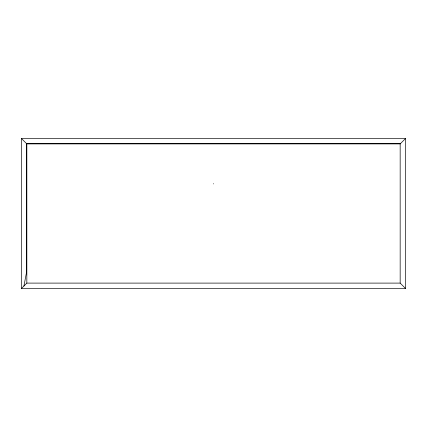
<?xml version="1.0" encoding="UTF-8"?>
<svg xmlns="http://www.w3.org/2000/svg" width="427" height="427" viewBox="0 0 427 427"><rect width="100%" height="100%" fill="white"/><g stroke="black" fill="none" stroke-linecap="round" stroke-linejoin="round"><path stroke-width="0.64" d="M23.949 285.994L26.543 272.186L26.543 143.605L21.35 138.412L21.35 288.588L405.65 288.588L405.65 138.412L21.35 138.412M21.35 288.588L26.837 283.101L400.163 283.101L405.65 288.588M26.837 283.101L26.837 143.899L400.163 143.899L405.65 138.412M26.543 143.605L400.457 143.605M400.163 143.899L400.163 283.101M213.5 183.631L213.5 183.93"/></g></svg>
